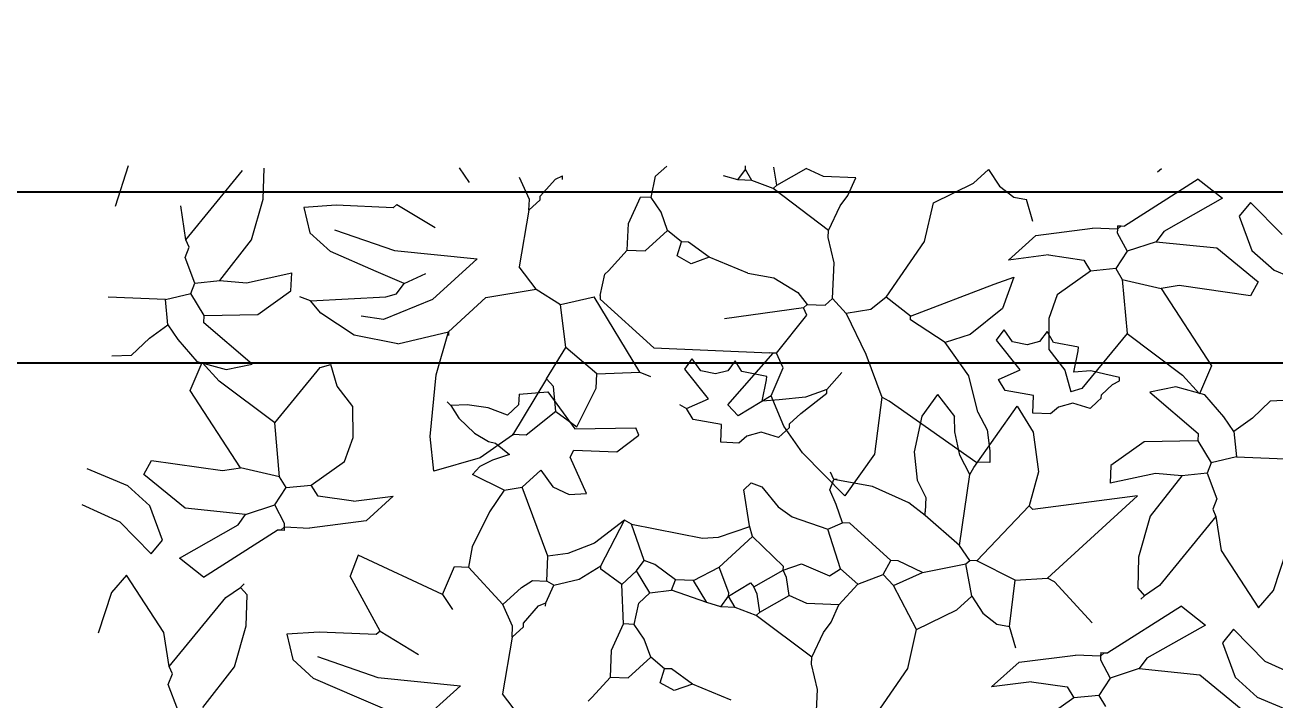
# Model space of a CAD drawing. Header units: centimetres. Extents: x 5667 to 17750, y 274 to 6203.
# Drawn here: x 5754.3 to 5866, y 4665.2 to 4725.4 of the extents above; entities that cross this region are included whole.
import ezdxf

# ---------------------------------------------------------------- set-up
doc = ezdxf.new("R2010")
doc.units = ezdxf.units.CM
doc.header["$MEASUREMENT"] = 0
doc.layers.get('0').update_dxf_attribs({"lineweight": 18})
doc.layers.add('G-ANNO-DIM', color=3, linetype='Continuous', lineweight=9)
doc.layers.add('G-HEDGE', color=104, linetype='Continuous', lineweight=9)
doc.styles.add('ARIAL', font='arial.ttf')
doc.dimstyles.new('TICK_36', dxfattribs={"dimtxt": 10, "dimasz": 3.6, "dimexe": 1.8, "dimexo": 1.2, "dimgap": 1.8, "dimtad": 0, "dimdec": 0, "dimzin": 0, "dimdsep": 46, "dimtxsty": 'ARIAL', "dimblk": 'OBLIQUE', "dimcen": 1.8, "dimdle": 1.8, "dimclrd": 256, "dimclrt": 256, "dimadec": 0, "dimazin": 0, "dimtfac": 1, "dimtdec": 0, "dimtmove": 1, "dimatfit": 3, "dimldrblk": 'OPEN90', "dimfxl": 1, "dimtolj": 1, "dimtzin": 0, "dimarcsym": 0})

# ---------------------------------------------------------------- blocks, each defined once
blk = doc.blocks.new('_Oblique')
at = {"color": 0, "linetype": 'ByBlock', "lineweight": -2}
blk.add_line((-0.5, -0.5), (0.5, 0.5), dxfattribs=at)
blk = doc.blocks.new('*D33')
at = {"layer": 'Defpoints', "color": 0, "transparency": 16777216}
for p in [(6061.6, 4710.48), (5687.77, 4485.2), (6061.11, 4485.2)]:
    blk.add_point(p, dxfattribs=at)
at = {"layer": 'G-ANNO-DIM', "lineweight": -2, "transparency": 16777216}
for p, q in [((5687.77, 4712.28), (5687.77, 4610.81)), ((5687.77, 4483.4), (5687.77, 4584.87))]:
    blk.add_line(p, q, dxfattribs=at)
at = {"layer": 'G-ANNO-DIM', "color": 0, "lineweight": -2, "transparency": 16777216}
for p, q in [((6060.4, 4710.48), (5685.97, 4710.48)), ((6059.91, 4485.2), (5685.97, 4485.2))]:
    blk.add_line(p, q, dxfattribs=at)
at = {"layer": 'G-ANNO-DIM', "lineweight": -2, "transparency": 16777216, "xscale": 3.6, "yscale": 3.6, "zscale": 3.6}
for p, rotation in [((5687.77, 4710.48), 90), ((5687.77, 4485.2), 270)]:
    blk.add_blockref('_Oblique', p, dxfattribs=dict(at, rotation=rotation))
at = {"layer": 'G-ANNO-DIM', "transparency": 16777216, "insert": (5687.77, 4597.84), "char_height": 10, "attachment_point": 5, "rotation": 90, "style": 'ARIAL'}
blk.add_mtext('\\A1;225', dxfattribs=at)
blk = doc.blocks.new('_Open90')
at = {"color": 0, "linetype": 'ByBlock', "lineweight": -2}
for p, q in [((-0.5, 0.5), (0, 0)), ((0, 0), (-1, 0)), ((0, 0), (-0.5, -0.5))]:
    blk.add_line(p, q, dxfattribs=at)
blk = doc.blocks.new('*D34')
at = {"layer": 'Defpoints', "color": 0, "transparency": 16777216}
for p in [(5716.47, 4695.2), (6061.57, 4695.2), (6061.11, 4485.2)]:
    blk.add_point(p, dxfattribs=at)
at = {"layer": 'G-ANNO-DIM', "lineweight": -2, "transparency": 16777216}
for p, q in [((5716.47, 4697), (5716.47, 4603.11)), ((5716.47, 4483.4), (5716.47, 4577.28))]:
    blk.add_line(p, q, dxfattribs=at)
at = {"layer": 'G-ANNO-DIM', "color": 0, "lineweight": -2, "transparency": 16777216}
for p, q in [((6060.37, 4695.2), (5714.67, 4695.2)), ((6059.91, 4485.2), (5714.67, 4485.2))]:
    blk.add_line(p, q, dxfattribs=at)
at = {"layer": 'G-ANNO-DIM', "lineweight": -2, "transparency": 16777216, "xscale": 3.6, "yscale": 3.6, "zscale": 3.6}
for p, rotation in [((5716.47, 4695.2), 90), ((5716.47, 4485.2), 270)]:
    blk.add_blockref('_Oblique', p, dxfattribs=dict(at, rotation=rotation))
at = {"layer": 'G-ANNO-DIM', "transparency": 16777216, "insert": (5716.47, 4590.2), "char_height": 10, "attachment_point": 5, "rotation": 90, "style": 'ARIAL'}
blk.add_mtext('\\A1;210', dxfattribs=at)
blk = doc.blocks.new('*D103')
at = {"layer": 'Defpoints', "color": 0, "transparency": 16777216}
for p in [(5716.47, 4710.48), (6061.6, 4710.48), (6061.57, 4695.2)]:
    blk.add_point(p, dxfattribs=at)
at = {"layer": 'G-ANNO-DIM', "lineweight": -2, "transparency": 16777216}
for p, q in [((5716.47, 4693.4), (5716.47, 4712.28)), ((5706.87, 4705.72), (5706.87, 4709.32)), ((5716.47, 4702.84), (5706.87, 4705.72))]:
    blk.add_line(p, q, dxfattribs=at)
at = {"layer": 'G-ANNO-DIM', "color": 0, "lineweight": -2, "transparency": 16777216}
for p, q in [((6060.4, 4710.48), (5714.67, 4710.48)), ((6060.37, 4695.2), (5714.67, 4695.2))]:
    blk.add_line(p, q, dxfattribs=at)
at = {"layer": 'G-ANNO-DIM', "lineweight": -2, "transparency": 16777216, "xscale": 3.6, "yscale": 3.6, "zscale": 3.6}
for p, rotation in [((5716.47, 4710.48), 90), ((5716.47, 4695.2), 270)]:
    blk.add_blockref('_Oblique', p, dxfattribs=dict(at, rotation=rotation))
at = {"layer": 'G-ANNO-DIM', "transparency": 16777216, "insert": (5706.87, 4717.85), "char_height": 10, "attachment_point": 5, "rotation": 90, "style": 'ARIAL'}
blk.add_mtext('\\A1;15', dxfattribs=at)

msp = doc.modelspace()

# ---------------------------------------------------------------- linework, layer by layer
at = {"layer": 'G-HEDGE'}
for p, q in [((5763.48, 4712.85), (5762.3, 4709.21)), ((5768.63, 4706.23), (5773.69, 4712.41)), ((5775.54, 4709.86), (5775.62, 4712.64)), ((5793.06, 4712.66), (5793.96, 4711.35)), ((5810.61, 4711.9), (5811.61, 4712.82)), ((5817.95, 4711.58), (5818.63, 4712.51)), ((5818.63, 4712.51), (5818.64, 4712.83)), ((5819.22, 4711.52), (5818.63, 4712.51)), ((5821.44, 4711.11), (5821.19, 4712.72)), ((5821.44, 4711.11), (5824.06, 4712.59)), ((5825.63, 4711.88), (5824.06, 4712.59)), ((5839.03, 4711.3), (5840.36, 4712.52)), ((5840.36, 4712.52), (5841.35, 4711.02)), ((5855.81, 4712.57), (5855.48, 4712.26)), ((5799.33, 4709.83), (5798.46, 4711.79)), ((5800.3, 4710.11), (5801.65, 4711.65)), ((5801.65, 4711.65), (5802.3, 4711.94)), ((5802.29, 4711.62), (5802.3, 4711.94)), ((5810.21, 4710), (5810.61, 4711.9)), ((5817.95, 4711.58), (5816.68, 4711.95)), ((5819.22, 4711.52), (5817.95, 4711.58)), ((5821.11, 4710.8), (5819.22, 4711.52)), ((5821.11, 4710.8), (5821.44, 4711.11)), ((5828.5, 4711.76), (5825.63, 4711.88)), ((5827.79, 4710.19), (5828.5, 4711.76)), ((5835.44, 4709.54), (5839.03, 4711.3)), ((5841.35, 4711.02), (5842.63, 4710.04)), ((5859.11, 4711.64), (5852.53, 4707.45)), ((5859.11, 4711.64), (5861.27, 4709.95)), ((5800.29, 4709.79), (5800.3, 4710.11)), ((5808.18, 4707.69), (5809.25, 4710.04)), ((5810.21, 4710), (5809.25, 4710.04)), ((5811.11, 4708.68), (5810.21, 4710)), ((5826.06, 4707.07), (5821.11, 4710.8)), ((5827.11, 4709.26), (5827.79, 4710.19)), ((5842.63, 4710.04), (5843.76, 4709.82)), ((5861.27, 4709.95), (5856.03, 4706.98)), ((5768.63, 4706.23), (5768.17, 4709.26)), ((5774.5, 4706.22), (5775.54, 4709.86)), ((5782.05, 4709.31), (5779.16, 4709.12)), ((5779.16, 4709.12), (5779.7, 4706.85)), ((5787.15, 4709.09), (5782.05, 4709.31)), ((5787.49, 4709.39), (5787.15, 4709.09)), ((5787.49, 4709.39), (5790.91, 4707.32)), ((5799.29, 4708.88), (5798.43, 4703.8)), ((5799.29, 4708.88), (5799.33, 4709.83)), ((5799.29, 4708.88), (5800.29, 4709.79)), ((5826.06, 4707.07), (5827.11, 4709.26)), ((5834.64, 4706.06), (5835.44, 4709.54)), ((5844.31, 4707.87), (5843.76, 4709.82)), ((5863.78, 4709.57), (5862.77, 4708.34)), ((5866.6, 4706.69), (5863.78, 4709.57)), ((5808.08, 4705.3), (5808.18, 4707.69)), ((5811.68, 4707.06), (5811.11, 4708.68)), ((5862.77, 4708.34), (5863.9, 4705.27)), ((5781.55, 4705.18), (5779.7, 4706.85)), ((5781.9, 4707.13), (5787.28, 4705.26)), ((5809.68, 4705.23), (5811.68, 4707.06)), ((5812.91, 4706.05), (5811.68, 4707.06)), ((5826.03, 4706.43), (5826.06, 4707.07)), ((5842.15, 4704.41), (5844.59, 4706.61)), ((5844.59, 4706.61), (5849.65, 4707.26)), ((5851.88, 4707.16), (5849.65, 4707.26)), ((5851.88, 4707.16), (5851.87, 4706.84)), ((5851.87, 4706.84), (5852.75, 4705.21)), ((5851.89, 4707.48), (5851.88, 4707.16)), ((5852.21, 4707.47), (5851.88, 4707.16)), ((5851.89, 4707.48), (5852.21, 4707.47)), ((5852.21, 4707.47), (5852.53, 4707.45)), ((5856.03, 4706.98), (5855.35, 4706.05)), ((5768.56, 4704.64), (5768.92, 4705.58)), ((5768.92, 4705.58), (5768.63, 4706.23)), ((5771.67, 4702.59), (5774.5, 4706.22)), ((5812.54, 4704.78), (5812.91, 4706.05)), ((5813.55, 4706.02), (5812.91, 4706.05)), ((5815.41, 4704.66), (5813.55, 4706.02)), ((5826.57, 4704.17), (5826.03, 4706.43)), ((5831.23, 4701.09), (5834.64, 4706.06)), ((5855.35, 4706.05), (5852.75, 4705.21)), ((5855.35, 4706.05), (5860.76, 4705.5)), ((5860.76, 4705.5), (5864.46, 4702.46)), ((5769.42, 4702.36), (5768.56, 4704.64)), ((5785.63, 4703.4), (5781.55, 4705.18)), ((5787.28, 4705.26), (5794.66, 4704.53)), ((5794.66, 4704.53), (5790.67, 4700.88)), ((5806.4, 4703.45), (5808.08, 4705.3)), ((5808.08, 4705.3), (5809.68, 4705.23)), ((5813.78, 4704.09), (5812.54, 4704.78)), ((5815.41, 4704.66), (5813.78, 4704.09)), ((5818.86, 4703.23), (5815.41, 4704.66)), ((5845.71, 4704.87), (5842.15, 4704.41)), ((5845.71, 4704.87), (5848.88, 4704.41)), ((5848.88, 4704.41), (5849.48, 4703.43)), ((5852.75, 4705.21), (5851.73, 4703.65)), ((5863.9, 4705.27), (5865.88, 4703.5)), ((5774.04, 4702.39), (5778.09, 4703.26)), ((5778.02, 4701.67), (5778.09, 4703.26)), ((5788.14, 4702.33), (5785.63, 4703.4)), ((5788.14, 4702.33), (5790.09, 4703.21)), ((5799.94, 4701.82), (5798.43, 4703.8)), ((5806.07, 4703.15), (5806.4, 4703.45)), ((5818.86, 4703.23), (5821.18, 4702.82)), ((5826.43, 4700.98), (5826.57, 4704.17)), ((5849.48, 4703.43), (5846.51, 4701.32)), ((5851.73, 4703.65), (5849.48, 4703.43)), ((5851.73, 4703.65), (5852.32, 4702.67)), ((5865.88, 4703.5), (5869.52, 4701.97)), ((5769.06, 4701.42), (5769.42, 4702.36)), ((5769.42, 4702.36), (5771.67, 4702.59)), ((5771.67, 4702.59), (5774.04, 4702.39)), ((5787.46, 4701.4), (5788.14, 4702.33)), ((5805.67, 4701.25), (5806.07, 4703.15)), ((5821.18, 4702.82), (5823.32, 4701.5)), ((5833.4, 4699.4), (5840.87, 4702.27)), ((5840.87, 4702.27), (5842.63, 4702.89)), ((5842.63, 4702.89), (5841.61, 4700.09)), ((5852.32, 4702.67), (5855.8, 4701.88)), ((5852.32, 4702.67), (5852.75, 4697.85)), ((5857.41, 4702.13), (5855.8, 4701.88)), ((5863.77, 4701.21), (5857.41, 4702.13)), ((5864.46, 4702.46), (5863.77, 4701.21)), ((5766.8, 4700.88), (5761.69, 4701.1)), ((5766.8, 4700.88), (5769.06, 4701.42)), ((5770.25, 4699.45), (5769.06, 4701.42)), ((5775.05, 4699.56), (5778.02, 4701.67)), ((5779.76, 4700.78), (5778.82, 4701.14)), ((5779.76, 4700.78), (5786.49, 4701.13)), ((5786.49, 4701.13), (5787.46, 4701.4)), ((5792.1, 4698), (5795.43, 4701.06)), ((5795.43, 4701.06), (5799.94, 4701.82)), ((5799.94, 4701.82), (5802.12, 4700.44)), ((5802.12, 4700.44), (5805.12, 4701.12)), ((5809.21, 4694.38), (5805.12, 4701.12)), ((5805.67, 4701.25), (5805.66, 4700.93)), ((5823.32, 4701.5), (5824.17, 4700.44)), ((5825.77, 4700.37), (5826.43, 4700.98)), ((5827.65, 4699.65), (5826.43, 4700.98)), ((5831.23, 4701.09), (5829.86, 4699.98)), ((5833.4, 4699.4), (5831.23, 4701.09)), ((5846.51, 4701.32), (5845.74, 4699.18)), ((5855.8, 4701.88), (5860.3, 4694.97)), ((5767.02, 4698.63), (5766.8, 4700.88)), ((5780.68, 4699.67), (5779.76, 4700.78)), ((5790.67, 4700.88), (5786.3, 4699.1)), ((5802.59, 4696.59), (5802.12, 4700.44)), ((5805.66, 4700.93), (5810.45, 4696.57)), ((5823.84, 4700.14), (5816.76, 4699.17)), ((5823.84, 4700.14), (5824.17, 4700.44)), ((5824.13, 4699.48), (5823.84, 4700.14)), ((5824.17, 4700.44), (5825.77, 4700.37)), ((5829.86, 4699.98), (5827.65, 4699.65)), ((5841.61, 4700.09), (5838.72, 4697.75)), ((5770.22, 4698.81), (5770.25, 4699.45)), ((5774.54, 4695.11), (5770.22, 4698.81)), ((5770.25, 4699.45), (5775.05, 4699.56)), ((5783.68, 4697.69), (5780.68, 4699.67)), ((5786.3, 4699.1), (5784.29, 4699.39)), ((5821.42, 4696.09), (5824.13, 4699.48)), ((5827.65, 4699.65), (5829.39, 4696.01)), ((5833.38, 4699.08), (5833.4, 4699.4)), ((5836.49, 4697.03), (5833.38, 4699.08)), ((5845.74, 4699.18), (5845.76, 4696.41)), ((5765.37, 4697.43), (5767.02, 4698.63)), ((5767.02, 4698.63), (5767.92, 4697.32)), ((5787.58, 4696.92), (5783.68, 4697.69)), ((5787.58, 4696.92), (5792.1, 4698)), ((5791.01, 4694.14), (5792.1, 4698)), ((5792.1, 4698), (5792.09, 4697.68)), ((5838.72, 4697.75), (5836.49, 4697.03)), ((5841.08, 4697.26), (5841.76, 4698.19)), ((5842.52, 4697.11), (5841.76, 4698.19)), ((5845.59, 4698.03), (5844.92, 4697.12)), ((5846.18, 4697.04), (5845.59, 4698.03)), ((5852.75, 4697.85), (5848.7, 4692.92)), ((5852.75, 4697.85), (5857.7, 4694.12)), ((5763.77, 4695.92), (5765.37, 4697.43)), ((5767.92, 4697.32), (5769.62, 4695.36)), ((5800.87, 4693.79), (5802.59, 4696.59)), ((5805.36, 4694.23), (5802.59, 4696.59)), ((5810.45, 4696.57), (5820.79, 4696.11)), ((5838.6, 4694.06), (5836.49, 4697.03)), ((5843.2, 4694.61), (5841.08, 4697.26)), ((5843.82, 4696.83), (5842.52, 4697.11)), ((5844.92, 4697.12), (5843.82, 4696.83)), ((5848.4, 4696.62), (5846.18, 4697.04)), ((5848.39, 4696.3), (5848.4, 4696.62)), ((5762.01, 4695.84), (5763.77, 4695.92)), ((5769.62, 4695.36), (5772.23, 4694.63)), ((5813.21, 4694.66), (5813.89, 4695.59)), ((5814.65, 4694.51), (5813.89, 4695.59)), ((5817.72, 4695.42), (5817.06, 4694.52)), ((5817.07, 4691.48), (5821.11, 4696.1)), ((5818.32, 4694.44), (5817.72, 4695.42)), ((5821.11, 4696.1), (5820.79, 4696.11)), ((5821.42, 4696.09), (5821.11, 4696.1)), ((5822.01, 4694.78), (5821.42, 4696.09)), ((5829.39, 4696.01), (5830.84, 4692.16)), ((5845.76, 4696.41), (5847.18, 4694.58)), ((5847.99, 4694.4), (5848.39, 4696.3)), ((5769.02, 4692.75), (5770.09, 4695.26)), ((5771.62, 4693.6), (5770.09, 4695.26)), ((5772.23, 4694.63), (5774.54, 4695.11)), ((5776.57, 4689.87), (5780.62, 4694.81)), ((5780.62, 4694.81), (5781.59, 4695.08)), ((5782.14, 4693.14), (5781.59, 4695.08)), ((5805.36, 4694.23), (5809.21, 4694.38)), ((5809.21, 4694.38), (5810.15, 4694.02)), ((5815.33, 4692.01), (5813.21, 4694.66)), ((5815.95, 4694.23), (5814.65, 4694.51)), ((5817.06, 4694.52), (5815.95, 4694.23)), ((5820.54, 4694.02), (5818.32, 4694.44)), ((5820.94, 4692.27), (5822.01, 4694.78)), ((5825.92, 4692.83), (5827.26, 4694.37)), ((5841.25, 4693.74), (5843.2, 4694.61)), ((5847.18, 4694.58), (5847.73, 4692.64)), ((5849.51, 4694.52), (5847.99, 4694.4)), ((5850.77, 4694.22), (5849.51, 4694.52)), ((5860.3, 4694.97), (5859.23, 4692.46)), ((5776.57, 4689.87), (5771.62, 4693.6)), ((5783.56, 4691.31), (5782.14, 4693.14)), ((5790.47, 4688.63), (5791.01, 4694.14)), ((5800.87, 4693.79), (5797.82, 4688.77)), ((5801.48, 4693.12), (5800.87, 4693.79)), ((5805.31, 4692.95), (5805.36, 4694.23)), ((5820.12, 4691.8), (5820.52, 4693.7)), ((5820.52, 4693.7), (5820.54, 4694.02)), ((5839.41, 4690.83), (5838.6, 4694.06)), ((5841.84, 4692.75), (5841.25, 4693.74)), ((5850.46, 4692.38), (5851.45, 4693.29)), ((5852.07, 4693.93), (5850.77, 4694.22)), ((5851.45, 4693.29), (5852.06, 4693.61)), ((5852.06, 4693.61), (5852.07, 4693.93)), ((5857.7, 4694.12), (5859.23, 4692.46)), ((5773.52, 4685.85), (5769.02, 4692.75)), ((5798.41, 4692.43), (5798.37, 4691.47)), ((5798.41, 4692.43), (5800.98, 4692.64)), ((5800.98, 4692.64), (5803.39, 4689.34)), ((5801.7, 4690.87), (5801.48, 4693.12)), ((5803.56, 4689.51), (5805.31, 4692.95)), ((5813.38, 4691.14), (5815.33, 4692.01)), ((5820.94, 4692.27), (5817.98, 4690.48)), ((5822.07, 4689.56), (5820.94, 4692.27)), ((5824, 4692.16), (5821.64, 4691.92)), ((5823.59, 4690.69), (5825.9, 4692.51)), ((5825.92, 4692.83), (5824, 4692.16)), ((5825.9, 4692.51), (5825.92, 4692.83)), ((5830.84, 4692.16), (5830.18, 4687.05)), ((5831.47, 4691.81), (5830.84, 4692.16)), ((5835.81, 4692.4), (5834.41, 4690.45)), ((5835.81, 4692.4), (5837.32, 4690.42)), ((5844.38, 4692.32), (5841.84, 4692.75)), ((5844.31, 4690.73), (5844.38, 4692.32)), ((5848.7, 4692.92), (5847.73, 4692.64)), ((5850.11, 4691.76), (5850.44, 4692.06)), ((5850.44, 4692.06), (5850.46, 4692.38)), ((5857.09, 4693.09), (5854.78, 4692.61)), ((5854.78, 4692.61), (5859.1, 4688.91)), ((5859.7, 4692.36), (5857.09, 4693.09)), ((5861.4, 4690.41), (5859.7, 4692.36)), ((5783.58, 4688.54), (5783.56, 4691.31)), ((5792.3, 4691.42), (5791.99, 4691.75)), ((5793.78, 4691.48), (5792.3, 4691.42)), ((5792.3, 4691.42), (5793.02, 4690.28)), ((5795.65, 4691.21), (5793.78, 4691.48)), ((5797.37, 4690.56), (5795.65, 4691.21)), ((5798.37, 4691.47), (5797.37, 4690.56)), ((5812.75, 4691.49), (5813.38, 4691.14)), ((5813.98, 4690.15), (5813.38, 4691.14)), ((5817.98, 4690.48), (5817.07, 4691.48)), ((5821.64, 4691.92), (5820.12, 4691.8)), ((5839.22, 4686.36), (5831.47, 4691.81)), ((5839.04, 4685.87), (5842.93, 4691.34)), ((5842.93, 4691.34), (5844.34, 4689.04)), ((5846.63, 4691.27), (5845.91, 4690.66)), ((5847.91, 4691.62), (5846.63, 4691.27)), ((5849.44, 4691.15), (5847.91, 4691.62)), ((5850.11, 4691.76), (5849.44, 4691.15)), ((5865.54, 4691.8), (5863.95, 4690.29)), ((5867.31, 4691.88), (5865.54, 4691.8)), ((5777, 4685.05), (5776.57, 4689.87)), ((5793.02, 4690.28), (5794.43, 4688.93)), ((5801.7, 4690.87), (5799.05, 4688.75)), ((5801.7, 4690.87), (5803.56, 4689.51)), ((5816.51, 4689.72), (5813.98, 4690.15)), ((5822.57, 4689.46), (5822.59, 4689.78)), ((5822.59, 4689.78), (5823.59, 4690.69)), ((5834.41, 4690.45), (5833.72, 4687.28)), ((5837.35, 4689.06), (5837.32, 4690.42)), ((5839.41, 4690.83), (5840.25, 4689.23)), ((5845.91, 4690.66), (5844.31, 4690.73)), ((5862.3, 4689.09), (5861.4, 4690.41)), ((5863.95, 4690.29), (5862.3, 4689.09)), ((5794.43, 4688.93), (5795.69, 4688.19)), ((5797.82, 4688.77), (5794.94, 4686.75)), ((5799.05, 4688.75), (5797.78, 4688.81)), ((5803.39, 4689.34), (5808.83, 4689.42)), ((5807.14, 4687.26), (5809.12, 4688.77)), ((5809.12, 4688.77), (5808.83, 4689.42)), ((5816.44, 4688.13), (5816.51, 4689.72)), ((5818.77, 4688.67), (5818.04, 4688.06)), ((5820.04, 4689.02), (5818.77, 4688.67)), ((5821.58, 4688.54), (5820.04, 4689.02)), ((5822.24, 4689.15), (5821.58, 4688.54)), ((5823.73, 4687.18), (5822.07, 4689.56)), ((5822.24, 4689.15), (5822.57, 4689.46)), ((5837.8, 4686.98), (5837.35, 4689.06)), ((5840.25, 4689.23), (5840.47, 4687.37)), ((5844.34, 4689.04), (5844.84, 4685.48)), ((5859.1, 4688.91), (5859.07, 4688.27)), ((5862.3, 4689.09), (5862.52, 4686.84)), ((5782.81, 4686.4), (5783.58, 4688.54)), ((5790.78, 4685.54), (5790.47, 4688.63)), ((5795.69, 4688.19), (5796.3, 4688.05)), ((5796.3, 4688.05), (5797.54, 4687.04)), ((5818.04, 4688.06), (5816.44, 4688.13)), ((5854.27, 4688.16), (5851.3, 4686.05)), ((5859.07, 4688.27), (5854.27, 4688.16)), ((5859.07, 4688.27), (5860.26, 4686.3)), ((5764.86, 4685.26), (5765.55, 4686.51)), ((5765.55, 4686.51), (5771.91, 4685.6)), ((5794.94, 4686.75), (5790.78, 4685.54)), ((5796.03, 4686.52), (5794.89, 4685.95)), ((5797.54, 4687.04), (5796.03, 4686.52)), ((5802.96, 4686.8), (5803.31, 4687.42)), ((5804.42, 4683.54), (5802.96, 4686.8)), ((5803.31, 4687.42), (5807.14, 4687.26)), ((5827.52, 4683.33), (5823.73, 4687.18)), ((5830.18, 4687.05), (5827.52, 4683.33)), ((5833.72, 4687.28), (5833.99, 4684.75)), ((5838.69, 4685.24), (5837.8, 4686.98)), ((5840.47, 4687.37), (5840.49, 4686.31)), ((5862.52, 4686.84), (5860.26, 4686.3)), ((5862.52, 4686.84), (5867.63, 4686.62)), ((5763.44, 4684.23), (5759.8, 4685.75)), ((5771.91, 4685.6), (5773.52, 4685.85)), ((5777, 4685.05), (5773.52, 4685.85)), ((5779.84, 4684.29), (5782.81, 4686.4)), ((5794.89, 4685.95), (5794.26, 4685.26)), ((5798.69, 4684.11), (5800.35, 4685.63)), ((5800.35, 4685.63), (5801.44, 4684.13)), ((5826.53, 4684.81), (5826.24, 4685.46)), ((5838.69, 4685.24), (5839.04, 4685.87)), ((5840.49, 4686.31), (5839.22, 4686.36)), ((5844.84, 4685.48), (5844, 4682.45)), ((5851.3, 4686.05), (5851.23, 4684.46)), ((5855.28, 4685.33), (5851.23, 4684.46)), ((5857.65, 4685.14), (5855.28, 4685.33)), ((5859.9, 4685.36), (5857.65, 4685.14)), ((5860.26, 4686.3), (5859.9, 4685.36)), ((5859.9, 4685.36), (5860.76, 4683.08)), ((5765.42, 4682.45), (5763.44, 4684.23)), ((5768.56, 4682.23), (5764.86, 4685.26)), ((5777.59, 4684.07), (5777, 4685.05)), ((5777.59, 4684.07), (5779.84, 4684.29)), ((5780.44, 4683.31), (5779.84, 4684.29)), ((5797.08, 4683.86), (5794.26, 4685.26)), ((5818.5, 4683.88), (5819.16, 4684.49)), ((5819.16, 4684.49), (5820.1, 4684.13)), ((5826.17, 4683.87), (5826.53, 4684.81)), ((5826.85, 4684.8), (5826.53, 4684.81)), ((5829.98, 4684.18), (5826.53, 4684.81)), ((5833.99, 4684.75), (5834.77, 4683.18)), ((5837.77, 4678.89), (5838.69, 4685.24)), ((5857.65, 4685.14), (5854.82, 4681.51)), ((5776.57, 4682.52), (5777.59, 4684.07)), ((5783.61, 4682.85), (5780.44, 4683.31)), ((5783.61, 4682.85), (5787.17, 4683.31)), ((5787.17, 4683.31), (5784.73, 4681.11)), ((5797.08, 4683.86), (5795.77, 4681.92)), ((5797.08, 4683.86), (5798.69, 4684.11)), ((5800.98, 4677.94), (5798.69, 4684.11)), ((5801.44, 4684.13), (5802.88, 4683.45)), ((5802.88, 4683.45), (5804.42, 4683.54)), ((5818.99, 4680.67), (5818.5, 4683.88)), ((5820.1, 4684.13), (5821.55, 4682.37)), ((5826.75, 4682.57), (5826.17, 4683.87)), ((5833.25, 4682.72), (5829.98, 4684.18)), ((5834.77, 4683.18), (5834.71, 4681.9)), ((5853.68, 4683.35), (5844.31, 4682.12)), ((5845.64, 4675.99), (5853.68, 4683.35)), ((5860.76, 4683.08), (5860.4, 4682.14)), ((5759.34, 4682.57), (5762.72, 4681.03)), ((5766.55, 4679.38), (5765.42, 4682.45)), ((5773.97, 4681.67), (5768.56, 4682.23)), ((5773.97, 4681.67), (5776.57, 4682.52)), ((5777.45, 4680.88), (5776.57, 4682.52)), ((5821.55, 4682.37), (5822.82, 4681.46)), ((5827.32, 4680.94), (5826.75, 4682.57)), ((5834.7, 4681.58), (5833.25, 4682.72)), ((5839.31, 4677.54), (5844, 4682.45)), ((5844.31, 4682.12), (5844, 4682.45)), ((5860.4, 4682.14), (5860.69, 4681.49)), ((5762.72, 4681.03), (5765.54, 4678.15)), ((5773.29, 4680.74), (5773.97, 4681.67)), ((5777.44, 4680.56), (5777.45, 4680.88)), ((5784.73, 4681.11), (5779.67, 4680.46)), ((5795.77, 4681.92), (5794.22, 4678.79)), ((5807.83, 4681.15), (5805.16, 4679.11)), ((5805.73, 4677.09), (5807.83, 4681.15)), ((5808.45, 4680.81), (5807.83, 4681.15)), ((5822.82, 4681.46), (5826.01, 4680.36)), ((5826.01, 4680.36), (5827.32, 4680.94)), ((5827.96, 4680.91), (5827.32, 4680.94)), ((5831.64, 4677.56), (5827.96, 4680.91)), ((5834.7, 4681.58), (5834.71, 4681.9)), ((5837.77, 4678.89), (5834.7, 4681.58)), ((5854.82, 4681.51), (5853.78, 4677.86)), ((5860.69, 4681.49), (5855.63, 4675.32)), ((5860.69, 4681.49), (5861.15, 4678.46)), ((5768.05, 4677.77), (5773.29, 4680.74)), ((5770.21, 4676.08), (5776.79, 4680.27)), ((5777.11, 4680.26), (5776.79, 4680.27)), ((5777.11, 4680.26), (5777.44, 4680.56)), ((5777.43, 4680.24), (5777.11, 4680.26)), ((5777.43, 4680.24), (5777.44, 4680.56)), ((5777.44, 4680.56), (5779.67, 4680.46)), ((5808.45, 4680.81), (5814.79, 4679.57)), ((5809.59, 4677.56), (5808.45, 4680.81)), ((5816.24, 4679.63), (5819.02, 4680.6)), ((5819.27, 4679.7), (5818.99, 4680.67)), ((5827.14, 4676.8), (5826.01, 4680.36)), ((5765.54, 4678.15), (5766.55, 4679.38)), ((5794.22, 4678.79), (5793.9, 4676.97)), ((5805.16, 4679.11), (5802.77, 4678.17)), ((5814.79, 4679.57), (5816.24, 4679.63)), ((5816.28, 4676.95), (5819.27, 4679.7)), ((5822.03, 4677.02), (5819.27, 4679.7)), ((5838.68, 4677.57), (5837.77, 4678.89)), ((5770.21, 4676.08), (5768.05, 4677.77)), ((5784.04, 4678.04), (5783.32, 4676.15)), ((5791.56, 4674.51), (5784.04, 4678.04)), ((5800.88, 4675.7), (5800.98, 4677.94)), ((5802.77, 4678.17), (5800.98, 4677.94)), ((5808.91, 4676.63), (5809.59, 4677.56)), ((5810.53, 4677.2), (5809.59, 4677.56)), ((5830.95, 4676.31), (5831.64, 4677.56)), ((5832.28, 4677.53), (5831.64, 4677.56)), ((5834.47, 4676.48), (5832.28, 4677.53)), ((5838.34, 4677.27), (5838.68, 4677.57)), ((5839.31, 4677.54), (5838.68, 4677.57)), ((5842.75, 4675.8), (5839.31, 4677.54)), ((5853.78, 4677.86), (5853.7, 4675.08)), ((5861.15, 4678.46), (5864.49, 4673.33)), ((5865.84, 4674.87), (5867.02, 4678.51)), ((5791.56, 4674.51), (5792.63, 4677.02)), ((5792.63, 4677.02), (5793.9, 4676.97)), ((5796.95, 4673.64), (5793.9, 4676.97)), ((5803.77, 4675.9), (5805.73, 4677.09)), ((5805.72, 4676.77), (5805.73, 4677.09)), ((5807.58, 4675.41), (5805.72, 4676.77)), ((5807.58, 4675.41), (5808.91, 4676.63)), ((5810.1, 4674.66), (5808.91, 4676.63)), ((5812.39, 4675.84), (5810.53, 4677.2)), ((5813.99, 4675.77), (5816.28, 4676.95)), ((5817.14, 4674.67), (5816.28, 4676.95)), ((5819.4, 4675.22), (5822.02, 4676.7)), ((5822.02, 4676.7), (5823.64, 4677.27)), ((5822.02, 4676.7), (5822.03, 4677.02)), ((5822.31, 4676.05), (5822.02, 4676.7)), ((5823.64, 4677.27), (5826.15, 4676.2)), ((5826.15, 4676.2), (5827.14, 4676.8)), ((5828.68, 4675.45), (5827.14, 4676.8)), ((5831.87, 4675.31), (5834.47, 4676.48)), ((5834.47, 4676.48), (5838.34, 4677.27)), ((5838.86, 4674.37), (5838.34, 4677.27)), ((5763.33, 4676.24), (5761.98, 4674.7)), ((5766.67, 4671.11), (5763.33, 4676.24)), ((5773.51, 4675.15), (5773.84, 4675.46)), ((5785.98, 4671.24), (5783.32, 4676.15)), ((5798.62, 4675.16), (5799.6, 4675.76)), ((5799.6, 4675.76), (5800.88, 4675.7)), ((5800.8, 4673.79), (5801.5, 4675.36)), ((5801.5, 4675.36), (5800.88, 4675.7)), ((5801.5, 4675.36), (5803.77, 4675.9)), ((5807.74, 4671.89), (5807.58, 4675.41)), ((5812.03, 4674.9), (5812.39, 4675.84)), ((5813.99, 4675.77), (5812.39, 4675.84)), ((5815.18, 4673.8), (5813.99, 4675.77)), ((5817.12, 4674.36), (5819.09, 4675.55)), ((5819.09, 4675.55), (5819.4, 4675.22)), ((5822.56, 4674.44), (5822.31, 4676.05)), ((5827, 4673.61), (5828.68, 4675.45)), ((5828.68, 4675.45), (5830.95, 4676.31)), ((5831.87, 4675.31), (5830.95, 4676.31)), ((5833.93, 4671.39), (5831.87, 4675.31)), ((5842.25, 4671.66), (5842.75, 4675.8)), ((5842.75, 4675.8), (5845.64, 4675.99)), ((5846.26, 4675.64), (5845.64, 4675.99)), ((5849.62, 4671.98), (5846.26, 4675.64)), ((5855.63, 4675.32), (5854.31, 4674.41)), ((5761.98, 4674.7), (5760.8, 4671.06)), ((5767.13, 4668.08), (5772.19, 4674.25)), ((5772.19, 4674.25), (5773.51, 4675.15)), ((5774.12, 4674.49), (5773.51, 4675.15)), ((5774.03, 4671.71), (5774.12, 4674.49)), ((5791.56, 4674.51), (5792.46, 4673.19)), ((5796.95, 4673.64), (5798.62, 4675.16)), ((5809.1, 4673.75), (5810.1, 4674.66)), ((5810.1, 4674.66), (5812.03, 4674.9)), ((5815.18, 4673.8), (5812.03, 4674.9)), ((5816.44, 4673.43), (5817.12, 4674.36)), ((5817.12, 4674.36), (5817.14, 4674.67)), ((5817.72, 4673.37), (5817.12, 4674.36)), ((5819.69, 4674.56), (5819.4, 4675.22)), ((5819.94, 4672.95), (5819.69, 4674.56)), ((5819.94, 4672.95), (5822.56, 4674.44)), ((5824.13, 4673.73), (5822.56, 4674.44)), ((5837.52, 4673.15), (5838.86, 4674.37)), ((5838.86, 4674.37), (5839.85, 4672.86)), ((5853.7, 4675.08), (5854.31, 4674.41)), ((5854.31, 4674.41), (5853.98, 4674.11)), ((5864.49, 4673.33), (5865.84, 4674.87)), ((5797.83, 4671.68), (5796.95, 4673.64)), ((5798.8, 4671.96), (5800.14, 4673.5)), ((5800.14, 4673.5), (5800.8, 4673.79)), ((5800.78, 4673.47), (5800.8, 4673.79)), ((5808.7, 4671.85), (5809.1, 4673.75)), ((5816.44, 4673.43), (5815.18, 4673.8)), ((5817.72, 4673.37), (5816.44, 4673.43)), ((5819.6, 4672.65), (5817.72, 4673.37)), ((5827, 4673.61), (5824.13, 4673.73)), ((5826.29, 4672.04), (5827, 4673.61)), ((5833.93, 4671.39), (5837.52, 4673.15)), ((5857.6, 4673.49), (5851.03, 4669.3)), ((5857.6, 4673.49), (5859.77, 4671.79)), ((5798.79, 4671.64), (5798.8, 4671.96)), ((5819.6, 4672.65), (5819.94, 4672.95)), ((5824.56, 4668.92), (5819.6, 4672.65)), ((5825.61, 4671.11), (5826.29, 4672.04)), ((5839.85, 4672.86), (5841.12, 4671.88)), ((5767.13, 4668.08), (5766.67, 4671.11)), ((5772.99, 4668.06), (5774.03, 4671.71)), ((5780.55, 4671.16), (5777.66, 4670.96)), ((5777.66, 4670.96), (5778.2, 4668.7)), ((5785.65, 4670.93), (5780.55, 4671.16)), ((5785.98, 4671.24), (5785.65, 4670.93)), ((5785.98, 4671.24), (5789.41, 4669.17)), ((5797.79, 4670.72), (5797.83, 4671.68)), ((5797.79, 4670.72), (5798.79, 4671.64)), ((5806.68, 4669.54), (5807.74, 4671.89)), ((5808.7, 4671.85), (5807.74, 4671.89)), ((5809.6, 4670.53), (5808.7, 4671.85)), ((5824.56, 4668.92), (5825.61, 4671.11)), ((5833.14, 4667.9), (5833.93, 4671.39)), ((5841.12, 4671.88), (5842.25, 4671.66)), ((5842.81, 4669.72), (5842.25, 4671.66)), ((5859.77, 4671.79), (5854.52, 4668.83)), ((5862.27, 4671.42), (5861.26, 4670.19)), ((5865.1, 4668.54), (5862.27, 4671.42)), ((5797.79, 4670.72), (5796.93, 4665.65)), ((5810.17, 4668.91), (5809.6, 4670.53)), ((5861.26, 4670.19), (5862.4, 4667.12)), ((5780.05, 4667.02), (5778.2, 4668.7)), ((5780.4, 4668.97), (5785.78, 4667.1)), ((5806.58, 4667.14), (5806.68, 4669.54)), ((5808.17, 4667.08), (5810.17, 4668.91)), ((5811.41, 4667.89), (5810.17, 4668.91)), ((5824.53, 4668.28), (5824.56, 4668.92)), ((5843.09, 4668.46), (5848.14, 4669.1)), ((5850.38, 4669.01), (5848.14, 4669.1)), ((5850.38, 4669.01), (5850.36, 4668.69)), ((5850.36, 4668.69), (5851.25, 4667.05)), ((5850.39, 4669.33), (5850.38, 4669.01)), ((5850.71, 4669.31), (5850.38, 4669.01)), ((5850.39, 4669.33), (5850.71, 4669.31)), ((5850.71, 4669.31), (5851.03, 4669.3)), ((5854.52, 4668.83), (5853.84, 4667.9)), ((5767.06, 4666.49), (5767.42, 4667.43)), ((5767.42, 4667.43), (5767.13, 4668.08)), ((5770.16, 4664.43), (5772.99, 4668.06)), ((5811.03, 4666.63), (5811.41, 4667.89)), ((5812.04, 4667.87), (5811.41, 4667.89)), ((5813.9, 4666.51), (5812.04, 4667.87)), ((5825.07, 4666.02), (5824.53, 4668.28)), ((5829.73, 4662.94), (5833.14, 4667.9)), ((5840.64, 4666.26), (5843.09, 4668.46)), ((5853.84, 4667.9), (5851.25, 4667.05)), ((5853.84, 4667.9), (5859.25, 4667.34)), ((5868.47, 4666.99), (5865.1, 4668.54)), ((5767.92, 4664.21), (5767.06, 4666.49)), ((5784.12, 4665.25), (5780.05, 4667.02)), ((5785.78, 4667.1), (5793.16, 4666.37)), ((5793.16, 4666.37), (5789.16, 4662.73)), ((5804.9, 4665.3), (5806.58, 4667.14)), ((5806.58, 4667.14), (5808.17, 4667.08)), ((5812.28, 4665.94), (5811.03, 4666.63)), ((5813.9, 4666.51), (5812.28, 4665.94)), ((5817.36, 4665.08), (5813.9, 4666.51)), ((5844.2, 4666.72), (5840.64, 4666.26)), ((5844.2, 4666.72), (5847.38, 4666.26)), ((5851.25, 4667.05), (5850.22, 4665.5)), ((5859.25, 4667.34), (5862.95, 4664.3)), ((5862.4, 4667.12), (5864.37, 4665.34)), ((5786.63, 4664.18), (5784.12, 4665.25)), ((5798.44, 4663.66), (5796.93, 4665.65)), ((5804.57, 4665), (5804.9, 4665.3)), ((5824.93, 4662.83), (5825.07, 4666.02)), ((5847.98, 4665.28), (5845.01, 4663.17)), ((5847.38, 4666.26), (5847.98, 4665.28)), ((5850.22, 4665.5), (5847.98, 4665.28)), ((5850.22, 4665.5), (5850.82, 4664.51)), ((5864.37, 4665.34), (5868.02, 4663.82))]:
    msp.add_line(p, q, dxfattribs=at)
msp.add_arc((5810.45, 4696.57), 0.0000399, 227.3475, 267.1505, dxfattribs=at)

# ---------------------------------------------------------------- dimensions: what is measured, and where the dimension line sits
at = {"layer": 'G-ANNO-DIM'}
for base, p1, p2, picture, middle in [((5716.47, 4710.48), (6061.57, 4695.2), (6061.6, 4710.48), '*D103', (5706.87, 4711.12)), ((5687.77, 4485.2), (6061.6, 4710.48), (6061.11, 4485.2), '*D33', (5687.77, 4597.84)), ((5716.47, 4695.2), (6061.11, 4485.2), (6061.57, 4695.2), '*D34', (5716.47, 4590.2))]:
    dim = msp.add_linear_dim(base=base, p1=p1, p2=p2, angle=90, dimstyle='TICK_36', dxfattribs=at)
    dim.commit()
    dim.dimension.update_dxf_attribs({"geometry": picture, "text_midpoint": middle})

doc.saveas('drawing.dxf')
